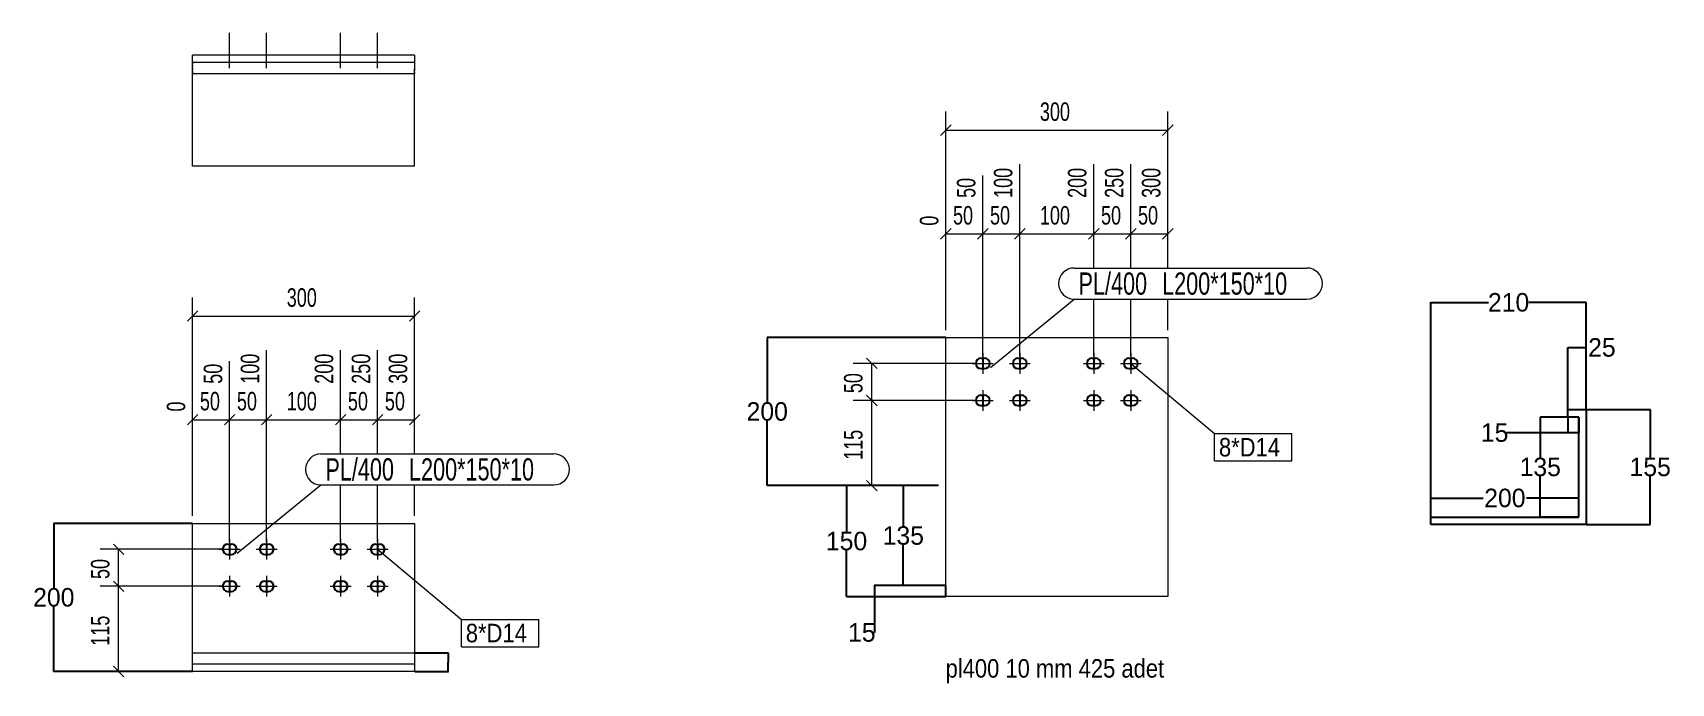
# Model space of a CAD drawing. Header units: millimetres. Extents: x -114 to 2100, y 71 to 950.
import ezdxf

# ---------------------------------------------------------------- set-up
doc = ezdxf.new("R2010")
doc.units = ezdxf.units.MM
doc.linetypes.add('XKITLINE00', pattern=[0])
doc.linetypes.add('XKITLINE02', pattern=[4, 2, -2])
for name, color, linetype, lineweight in [('Bolt', 7, 'Continuous', 0), ('BoltMark', 3, 'Continuous', 0), ('Part', 2, 'Continuous', 0), ('PartMark', 3, 'Continuous', 0), ('Z-DIMENSIONS', 1, 'Continuous', 0)]:
    doc.layers.add(name, color=color, linetype=linetype, lineweight=lineweight)
doc.styles.add('ARIAL', font='ARIAL.TTF')
doc.styles.add('ARIAL_NARROW', font='ARIALN.TTF')
doc.dimstyles.get("Standard").update_dxf_attribs({"dimtxt": 0.18, "dimasz": 0.18, "dimexe": 0.18, "dimexo": 0.0625, "dimgap": 0.09, "dimtad": 0, "dimtih": 1, "dimtoh": 1, "dimdec": 4, "dimzin": 0, "dimdsep": 46, "dimtxsty": 'Standard', "dimcen": 0.09, "dimadec": 0, "dimazin": 0, "dimtfac": 1, "dimtdec": 4, "dimtofl": 0, "dimtmove": 0, "dimatfit": 3, "dimfxl": 1, "dimtolj": 1, "dimtzin": 0, "dimarcsym": 0})

# ---------------------------------------------------------------- blocks, each defined once
blk = doc.blocks.new('*D2')
at = {"layer": 'Defpoints', "color": 0, "linetype": 'XKITLINE00', "transparency": 16777216}
for p in [(1110, 338.2), (985.9, 188.2), (1120, 188.2)]:
    blk.add_point(p, dxfattribs=at)
at = {"layer": 'Z-DIMENSIONS', "color": 0, "linetype": 'XKITLINE00', "lineweight": -2, "transparency": 16777216}
for p, q in [((1109.9, 338.2), (985.7, 338.2)), ((985.9, 338.1), (985.9, 275.8)), ((985.9, 188.4), (985.9, 250.7)), ((1119.9, 188.2), (985.7, 188.2))]:
    blk.add_line(p, q, dxfattribs=at)
at = {"layer": 'Z-DIMENSIONS', "color": 0, "linetype": 'XKITLINE00', "transparency": 16777216}
for points in [[(985.9, 338.1), (985.9, 338.1), (985.9, 338.2)], [(985.9, 188.4), (985.9, 188.4), (985.9, 188.2)]]:
    blk.add_solid(points, dxfattribs=at)
at = {"layer": 'Z-DIMENSIONS', "color": 0, "linetype": 'XKITLINE00', "lineweight": 0, "transparency": 16777216, "insert": (985.9, 263.2), "char_height": 25, "attachment_point": 5}
blk.add_mtext('\\A1;150', dxfattribs=at)
blk = doc.blocks.new('*D3')
at = {"color": 0, "lineweight": -2, "transparency": 16777216}
for p, q in [((402.3, 112.2), (447.8, 112.2)), ((447.7, 112.1), (447.7, 99.9)), ((447.7, 87.4), (447.7, 99.6)), ((402.3, 87.2), (447.8, 87.2))]:
    blk.add_line(p, q, dxfattribs=at)
at = {"color": 0, "transparency": 16777216}
for points in [[(447.6, 112.1), (447.7, 112.1), (447.7, 112.2)], [(447.6, 87.4), (447.7, 87.4), (447.7, 87.2)]]:
    blk.add_solid(points, dxfattribs=at)
at = {"layer": 'Defpoints', "color": 0, "transparency": 16777216}
for p in [(402.2, 112.2), (402.2, 87.2), (447.7, 87.2)]:
    blk.add_point(p, dxfattribs=at)
at = {"color": 0, "transparency": 16777216, "insert": (447.7, 99.8), "char_height": 0.18, "attachment_point": 5}
blk.add_mtext('\\A1;25.0000', dxfattribs=at)
blk = doc.blocks.new('*D7')
at = {"layer": 'Defpoints', "color": 0, "linetype": 'XKITLINE00', "transparency": 16777216}
for p in [(1120, 538.2), (878.7, 338.2), (1110, 338.2)]:
    blk.add_point(p, dxfattribs=at)
at = {"layer": 'Z-DIMENSIONS', "color": 0, "linetype": 'XKITLINE00', "lineweight": -2, "transparency": 16777216}
for p, q in [((1119.9, 538.2), (878.5, 538.2)), ((878.7, 538.1), (878.7, 450.8)), ((878.7, 338.4), (878.7, 425.7)), ((1109.9, 338.2), (878.5, 338.2))]:
    blk.add_line(p, q, dxfattribs=at)
at = {"layer": 'Z-DIMENSIONS', "color": 0, "linetype": 'XKITLINE00', "transparency": 16777216}
for points in [[(878.6, 538.1), (878.7, 538.1), (878.7, 538.2)], [(878.6, 338.4), (878.7, 338.4), (878.7, 338.2)]]:
    blk.add_solid(points, dxfattribs=at)
at = {"layer": 'Z-DIMENSIONS', "color": 0, "linetype": 'XKITLINE00', "lineweight": 0, "transparency": 16777216, "insert": (878.7, 438.2), "char_height": 25, "attachment_point": 5}
blk.add_mtext('\\A1;200', dxfattribs=at)
blk = doc.blocks.new('*D16')
at = {"layer": 'Defpoints', "color": 0, "linetype": 'XKITLINE00', "transparency": 16777216}
for p in [(1023.5, 203.2), (1120, 203.2), (1120, 188.2)]:
    blk.add_point(p, dxfattribs=at)
at = {"layer": 'Z-DIMENSIONS', "color": 0, "linetype": 'XKITLINE00', "lineweight": -2, "transparency": 16777216}
for p, q in [((1119.9, 203.2), (1023.3, 203.2)), ((1023.5, 203.1), (1023.5, 188.4)), ((1119.9, 188.2), (1023.3, 188.2)), ((1023.5, 188.2), (1023.5, 139.8)), ((1023.5, 139.8), (1023.3, 139.8))]:
    blk.add_line(p, q, dxfattribs=at)
at = {"layer": 'Z-DIMENSIONS', "color": 0, "linetype": 'XKITLINE00', "transparency": 16777216}
for points in [[(1023.4, 203.1), (1023.5, 203.1), (1023.5, 203.2)], [(1023.4, 188.4), (1023.5, 188.4), (1023.5, 188.2)]]:
    blk.add_solid(points, dxfattribs=at)
at = {"layer": 'Z-DIMENSIONS', "color": 0, "linetype": 'XKITLINE00', "lineweight": 0, "transparency": 16777216, "insert": (1006.5, 139.8), "char_height": 25, "attachment_point": 5}
blk.add_mtext('\\A1;15', dxfattribs=at)
blk = doc.blocks.new('*D17')
at = {"layer": 'Defpoints', "color": 0, "linetype": 'XKITLINE00', "transparency": 16777216}
for p in [(1110, 338.2), (1062.6, 203.2), (1120, 203.2)]:
    blk.add_point(p, dxfattribs=at)
at = {"layer": 'Z-DIMENSIONS', "color": 0, "linetype": 'XKITLINE00', "lineweight": -2, "transparency": 16777216}
for p, q in [((1109.9, 338.2), (1062.4, 338.2)), ((1062.6, 338.1), (1062.6, 283.3)), ((1062.6, 203.4), (1062.6, 258.2)), ((1119.9, 203.2), (1062.4, 203.2))]:
    blk.add_line(p, q, dxfattribs=at)
at = {"layer": 'Z-DIMENSIONS', "color": 0, "linetype": 'XKITLINE00', "transparency": 16777216}
for points in [[(1062.5, 338.1), (1062.6, 338.1), (1062.6, 338.2)], [(1062.5, 203.4), (1062.6, 203.4), (1062.6, 203.2)]]:
    blk.add_solid(points, dxfattribs=at)
at = {"layer": 'Z-DIMENSIONS', "color": 0, "linetype": 'XKITLINE00', "lineweight": 0, "transparency": 16777216, "insert": (1062.6, 270.7), "char_height": 25, "attachment_point": 5}
blk.add_mtext('\\A1;135', dxfattribs=at)
blk = doc.blocks.new('*D18')
at = {"layer": 'Defpoints', "color": 0, "linetype": 'XKITLINE00', "transparency": 16777216}
for p in [(1985.5, 585.6), (1985.5, 440.8), (1775.5, 295.8)]:
    blk.add_point(p, dxfattribs=at)
at = {"layer": 'Z-DIMENSIONS', "color": 0, "linetype": 'XKITLINE00', "lineweight": -2, "transparency": 16777216}
for p, q in [((1775.5, 295.9), (1775.5, 585.8)), ((1775.7, 585.6), (1853.3, 585.6)), ((1985.3, 585.6), (1907.7, 585.6)), ((1985.5, 440.9), (1985.5, 585.8))]:
    blk.add_line(p, q, dxfattribs=at)
at = {"layer": 'Z-DIMENSIONS', "color": 0, "linetype": 'XKITLINE00', "transparency": 16777216}
for points in [[(1775.7, 585.7), (1775.7, 585.6), (1775.5, 585.6)], [(1985.3, 585.7), (1985.3, 585.6), (1985.5, 585.6)]]:
    blk.add_solid(points, dxfattribs=at)
at = {"layer": 'Z-DIMENSIONS', "color": 0, "linetype": 'XKITLINE00', "lineweight": 0, "transparency": 16777216, "insert": (1880.5, 585.6), "char_height": 25, "attachment_point": 5}
blk.add_mtext('\\A1;210', dxfattribs=at)
blk = doc.blocks.new('*D19')
at = {"layer": 'Defpoints', "color": 0, "linetype": 'XKITLINE00', "transparency": 16777216}
for p in [(1985.5, 524.7), (1960.5, 440.8), (1985.5, 440.8)]:
    blk.add_point(p, dxfattribs=at)
at = {"layer": 'Z-DIMENSIONS', "color": 0, "linetype": 'XKITLINE00', "lineweight": -2, "transparency": 16777216}
for p, q in [((1960.5, 440.9), (1960.5, 524.9)), ((1960.7, 524.7), (1985.3, 524.7)), ((1985.5, 440.9), (1985.5, 524.9)), ((1985.5, 524.7), (1985.7, 524.7))]:
    blk.add_line(p, q, dxfattribs=at)
at = {"layer": 'Z-DIMENSIONS', "color": 0, "linetype": 'XKITLINE00', "transparency": 16777216}
for points in [[(1960.7, 524.8), (1960.7, 524.7), (1960.5, 524.7)], [(1985.3, 524.8), (1985.3, 524.7), (1985.5, 524.7)]]:
    blk.add_solid(points, dxfattribs=at)
at = {"layer": 'Z-DIMENSIONS', "color": 0, "linetype": 'XKITLINE00', "lineweight": 0, "transparency": 16777216, "insert": (2006.6, 524.7), "char_height": 25, "attachment_point": 5}
blk.add_mtext('\\A1;25', dxfattribs=at)
blk = doc.blocks.new('*D20')
at = {"layer": 'Defpoints', "color": 0, "linetype": 'XKITLINE00', "transparency": 16777216}
for p in [(1985.5, 440.8), (1985.5, 285.8), (2071.9, 285.8)]:
    blk.add_point(p, dxfattribs=at)
at = {"layer": 'Z-DIMENSIONS', "color": 0, "linetype": 'XKITLINE00', "lineweight": -2, "transparency": 16777216}
for p, q in [((1985.6, 440.8), (2072.1, 440.8)), ((2071.9, 440.6), (2071.9, 375.9)), ((2071.9, 286), (2071.9, 350.7)), ((1985.6, 285.8), (2072.1, 285.8))]:
    blk.add_line(p, q, dxfattribs=at)
at = {"layer": 'Z-DIMENSIONS', "color": 0, "linetype": 'XKITLINE00', "transparency": 16777216}
for points in [[(2071.9, 440.6), (2071.9, 440.6), (2071.9, 440.8)], [(2071.9, 286), (2071.9, 286), (2071.9, 285.8)]]:
    blk.add_solid(points, dxfattribs=at)
at = {"layer": 'Z-DIMENSIONS', "color": 0, "linetype": 'XKITLINE00', "lineweight": 0, "transparency": 16777216, "insert": (2071.9, 363.3), "char_height": 25, "attachment_point": 5}
blk.add_mtext('\\A1;155', dxfattribs=at)
blk = doc.blocks.new('*D21')
at = {"layer": 'Defpoints', "color": 0, "linetype": 'XKITLINE00', "transparency": 16777216}
for p in [(1960.5, 430.8), (1975.5, 430.8), (1975.5, 409.7)]:
    blk.add_point(p, dxfattribs=at)
at = {"layer": 'Z-DIMENSIONS', "color": 0, "linetype": 'XKITLINE00', "lineweight": -2, "transparency": 16777216}
for p, q in [((1960.5, 430.7), (1960.5, 409.5)), ((1975.5, 430.7), (1975.5, 409.5)), ((1960.5, 409.7), (1878.3, 409.7)), ((1975.3, 409.7), (1960.7, 409.7))]:
    blk.add_line(p, q, dxfattribs=at)
at = {"layer": 'Z-DIMENSIONS', "color": 0, "linetype": 'XKITLINE00', "transparency": 16777216}
for points in [[(1960.7, 409.7), (1960.7, 409.6), (1960.5, 409.7)], [(1975.3, 409.7), (1975.3, 409.6), (1975.5, 409.7)]]:
    blk.add_solid(points, dxfattribs=at)
at = {"layer": 'Z-DIMENSIONS', "color": 0, "linetype": 'XKITLINE00', "lineweight": 0, "transparency": 16777216, "insert": (1861.6, 409.7), "char_height": 25, "attachment_point": 5}
blk.add_mtext('\\A1;15', dxfattribs=at)
blk = doc.blocks.new('*D22')
at = {"layer": 'Defpoints', "color": 0, "linetype": 'XKITLINE00', "transparency": 16777216}
for p in [(1960.5, 430.8), (1923.3, 295.8), (1975.5, 295.8)]:
    blk.add_point(p, dxfattribs=at)
at = {"layer": 'Z-DIMENSIONS', "color": 0, "linetype": 'XKITLINE00', "lineweight": -2, "transparency": 16777216}
for p, q in [((1960.4, 430.8), (1923.1, 430.8)), ((1923.3, 430.6), (1923.3, 375.9)), ((1923.3, 296), (1923.3, 350.7)), ((1975.4, 295.8), (1923.1, 295.8))]:
    blk.add_line(p, q, dxfattribs=at)
at = {"layer": 'Z-DIMENSIONS', "color": 0, "linetype": 'XKITLINE00', "transparency": 16777216}
for points in [[(1923.2, 430.6), (1923.3, 430.6), (1923.3, 430.8)], [(1923.2, 296), (1923.3, 296), (1923.3, 295.8)]]:
    blk.add_solid(points, dxfattribs=at)
at = {"layer": 'Z-DIMENSIONS', "color": 0, "linetype": 'XKITLINE00', "lineweight": 0, "transparency": 16777216, "insert": (1923.3, 363.3), "char_height": 25, "attachment_point": 5}
blk.add_mtext('\\A1;135', dxfattribs=at)
blk = doc.blocks.new('*D23')
at = {"layer": 'Defpoints', "color": 0, "linetype": 'XKITLINE00', "transparency": 16777216}
for p in [(102.2, 287.2), (-85.4, 87.2), (102.2, 87.2)]:
    blk.add_point(p, dxfattribs=at)
at = {"layer": 'Z-DIMENSIONS', "color": 0, "linetype": 'XKITLINE00', "lineweight": -2, "transparency": 16777216}
for p, q in [((102.2, 287.2), (-85.6, 287.2)), ((-85.4, 287.1), (-85.4, 199.8)), ((-85.4, 87.4), (-85.4, 174.7)), ((102.2, 87.2), (-85.6, 87.2))]:
    blk.add_line(p, q, dxfattribs=at)
at = {"layer": 'Z-DIMENSIONS', "color": 0, "linetype": 'XKITLINE00', "transparency": 16777216}
for points in [[(-85.4, 287.1), (-85.4, 287.1), (-85.4, 287.2)], [(-85.4, 87.4), (-85.4, 87.4), (-85.4, 87.2)]]:
    blk.add_solid(points, dxfattribs=at)
at = {"layer": 'Z-DIMENSIONS', "color": 0, "linetype": 'XKITLINE00', "lineweight": 0, "transparency": 16777216, "insert": (-85.4, 187.2), "char_height": 25, "attachment_point": 5}
blk.add_mtext('\\A1;200', dxfattribs=at)
blk = doc.blocks.new('*D24')
at = {"layer": 'Defpoints', "color": 0, "linetype": 'XKITLINE00', "transparency": 16777216}
for p in [(1975.5, 321.4), (1775.5, 295.8), (1975.5, 295.8)]:
    blk.add_point(p, dxfattribs=at)
at = {"layer": 'Z-DIMENSIONS', "color": 0, "linetype": 'XKITLINE00', "lineweight": -2, "transparency": 16777216}
for p, q in [((1775.5, 295.9), (1775.5, 321.6)), ((1775.7, 321.4), (1846.2, 321.4)), ((1975.3, 321.4), (1904.8, 321.4)), ((1975.5, 295.9), (1975.5, 321.6))]:
    blk.add_line(p, q, dxfattribs=at)
at = {"layer": 'Z-DIMENSIONS', "color": 0, "linetype": 'XKITLINE00', "transparency": 16777216}
for points in [[(1775.7, 321.4), (1775.7, 321.4), (1775.5, 321.4)], [(1975.3, 321.4), (1975.3, 321.4), (1975.5, 321.4)]]:
    blk.add_solid(points, dxfattribs=at)
at = {"layer": 'Z-DIMENSIONS', "color": 0, "linetype": 'XKITLINE00', "lineweight": 0, "transparency": 16777216, "insert": (1875.5, 321.4), "char_height": 25, "attachment_point": 5}
blk.add_mtext('\\A1;200', dxfattribs=at)

msp = doc.modelspace()

# ---------------------------------------------------------------- linework, layer by layer
for p, q in [((1167.45359, 510.24128), (1172.45359, 510.24128)), ((1169.95359, 510.24128), (1169.95359, 496.24128)), ((1217.45359, 510.24128), (1222.45359, 510.24128)), ((1219.95359, 510.24128), (1219.95359, 496.24128)), ((1317.45359, 510.24128), (1322.45359, 510.24128)), ((1319.95359, 510.24128), (1319.95359, 496.24128)), ((1367.45359, 510.24128), (1372.45359, 510.24128)), ((1369.95359, 510.24128), (1369.95359, 496.24128)), ((1167.45359, 496.24128), (1172.45359, 496.24128)), ((1217.45359, 496.24128), (1222.45359, 496.24128)), ((1317.45359, 496.24128), (1322.45359, 496.24128)), ((1367.45359, 496.24128), (1372.45359, 496.24128)), ((1167.45359, 460.24128), (1172.45359, 460.24128)), ((1167.45359, 446.24128), (1172.45359, 446.24128)), ((1169.95359, 460.24128), (1169.95359, 446.24128)), ((1217.45359, 460.24128), (1222.45359, 460.24128)), ((1217.45359, 446.24128), (1222.45359, 446.24128)), ((1219.95359, 460.24128), (1219.95359, 446.24128)), ((1317.45359, 460.24128), (1322.45359, 460.24128)), ((1317.45359, 446.24128), (1322.45359, 446.24128)), ((1319.95359, 460.24128), (1319.95359, 446.24128)), ((1367.45359, 460.24128), (1372.45359, 460.24128)), ((1367.45359, 446.24128), (1372.45359, 446.24128)), ((1369.95359, 460.24128), (1369.95359, 446.24128)), ((1960.50241, 430.79018), (1960.50241, 440.79018)), ((1960.50241, 440.79018), (1985.50241, 440.79018)), ((1975.50241, 430.79018), (1960.50241, 430.79018)), ((1975.50241, 295.79018), (1975.50241, 430.79018)), ((1985.50241, 440.79018), (1985.50241, 285.79018)), ((1775.50241, 295.79018), (1975.50241, 295.79018)), ((1775.50241, 285.79018), (1775.50241, 295.79018)), ((1985.50241, 285.79018), (1775.50241, 285.79018)), ((149.75, 259.25), (154.75, 259.25)), ((149.75, 245.25), (154.75, 245.25)), ((152.25, 259.25), (152.25, 245.25)), ((199.75, 259.25), (204.75, 259.25)), ((199.75, 245.25), (204.75, 245.25)), ((202.25, 259.25), (202.25, 245.25)), ((299.75, 259.25), (304.75, 259.25)), ((299.75, 245.25), (304.75, 245.25)), ((302.25, 259.25), (302.25, 245.25)), ((349.75, 259.25), (354.75, 259.25)), ((349.75, 245.25), (354.75, 245.25)), ((352.25, 259.25), (352.25, 245.25)), ((149.75, 209.25), (154.75, 209.25)), ((152.25, 209.25), (152.25, 195.25)), ((199.75, 209.25), (204.75, 209.25)), ((202.25, 209.25), (202.25, 195.25)), ((299.75, 209.25), (304.75, 209.25)), ((302.25, 209.25), (302.25, 195.25)), ((349.75, 209.25), (354.75, 209.25)), ((352.25, 209.25), (352.25, 195.25)), ((1119.95359, 188.24128), (1119.95359, 203.24128)), ((149.75, 195.25), (154.75, 195.25)), ((199.75, 195.25), (204.75, 195.25)), ((299.75, 195.25), (304.75, 195.25)), ((349.75, 195.25), (354.75, 195.25))]:
    msp.add_line(p, q)
for centre, start, end in [((1167.45359, 503.24128), 90, 270), ((1172.45359, 503.24128), 270, 90), ((1217.45359, 503.24128), 90, 270), ((1222.45359, 503.24128), 270, 90), ((1317.45359, 503.24128), 90, 270), ((1322.45359, 503.24128), 270, 90), ((1367.45359, 503.24128), 90, 270), ((1372.45359, 503.24128), 270, 90), ((1167.45359, 453.24128), 90, 270), ((1172.45359, 453.24128), 270, 90), ((1217.45359, 453.24128), 90, 270), ((1222.45359, 453.24128), 270, 90), ((1317.45359, 453.24128), 90, 270), ((1322.45359, 453.24128), 270, 90), ((1367.45359, 453.24128), 90, 270), ((1372.45359, 453.24128), 270, 90), ((149.75, 252.25), 90, 270), ((154.75, 252.25), 270, 90), ((199.75, 252.25), 90, 270), ((204.75, 252.25), 270, 90), ((299.75, 252.25), 90, 270), ((304.75, 252.25), 270, 90), ((349.75, 252.25), 90, 270), ((354.75, 252.25), 270, 90), ((149.75, 202.25), 90, 270), ((154.75, 202.25), 270, 90), ((199.75, 202.25), 90, 270), ((204.75, 202.25), 270, 90), ((299.75, 202.25), 90, 270), ((304.75, 202.25), 270, 90), ((349.75, 202.25), 90, 270), ((354.75, 202.25), 270, 90)]:
    msp.add_arc(centre, 7, start, end)
at = {"layer": 'Bolt', "linetype": 'XKITLINE00', "lineweight": 0}
for p, q in [((152.25, 901.75), (152.25, 949.75)), ((152.25, 901.75), (152.25, 949.75)), ((202.25, 901.75), (202.25, 949.75)), ((202.25, 901.75), (202.25, 949.75)), ((302.25, 901.75), (302.25, 949.75)), ((302.25, 901.75), (302.25, 949.75)), ((352.25, 901.75), (352.25, 949.75)), ((352.25, 901.75), (352.25, 949.75)), ((1169.95359, 517.24128), (1169.95359, 489.24128)), ((1219.95359, 517.24128), (1219.95359, 489.24128)), ((1319.95359, 517.24128), (1319.95359, 489.24128)), ((1369.95359, 517.24128), (1369.95359, 489.24128)), ((1155.95359, 503.24128), (1183.95359, 503.24128)), ((1205.95359, 503.24128), (1233.95359, 503.24128)), ((1305.95359, 503.24128), (1333.95359, 503.24128)), ((1355.95359, 503.24128), (1383.95359, 503.24128)), ((1169.95359, 467.24128), (1169.95359, 439.24128)), ((1219.95359, 467.24128), (1219.95359, 439.24128)), ((1319.95359, 467.24128), (1319.95359, 439.24128)), ((1369.95359, 467.24128), (1369.95359, 439.24128)), ((1155.95359, 453.24128), (1183.95359, 453.24128)), ((1205.95359, 453.24128), (1233.95359, 453.24128)), ((1305.95359, 453.24128), (1333.95359, 453.24128)), ((1355.95359, 453.24128), (1383.95359, 453.24128)), ((152.25, 266.25), (152.25, 238.25)), ((202.25, 266.25), (202.25, 238.25)), ((302.25, 266.25), (302.25, 238.25)), ((352.25, 266.25), (352.25, 238.25)), ((138.25, 252.25), (166.25, 252.25)), ((188.25, 252.25), (216.25, 252.25)), ((288.25, 252.25), (316.25, 252.25)), ((338.25, 252.25), (366.25, 252.25)), ((138.25, 202.25), (166.25, 202.25)), ((152.25, 216.25), (152.25, 188.25)), ((188.25, 202.25), (216.25, 202.25)), ((202.25, 216.25), (202.25, 188.25)), ((288.25, 202.25), (316.25, 202.25)), ((302.25, 216.25), (302.25, 188.25)), ((338.25, 202.25), (366.25, 202.25)), ((352.25, 216.25), (352.25, 188.25))]:
    msp.add_line(p, q, dxfattribs=at)
at = {"layer": 'BoltMark', "linetype": 'XKITLINE00', "lineweight": 0}
for p, q in [((1369.95359, 503.24128), (1483.08959, 408.60528)), ((1483.08959, 408.60528), (1587.76537, 408.60528)), ((1483.08959, 371.60528), (1483.08959, 408.60528)), ((1587.76537, 371.60528), (1587.76537, 408.60528)), ((1483.08959, 371.60528), (1587.76537, 371.60528)), ((352.25, 252.25), (465.386, 157.614)), ((465.386, 157.614), (570.06178, 157.614)), ((465.386, 120.614), (465.386, 157.614)), ((570.06178, 120.614), (570.06178, 157.614)), ((465.386, 120.614), (570.06178, 120.614))]:
    msp.add_line(p, q, dxfattribs=at)
at = {"layer": 'Part', "linetype": 'XKITLINE00', "lineweight": 0}
for p, q in [((102.25, 909.75), (102.25, 919.75)), ((402.25, 919.75), (102.25, 919.75)), ((102.25, 769.75), (102.25, 909.75)), ((402.25, 909.75), (102.25, 909.75)), ((402.25, 919.75), (402.25, 900.49025)), ((102.25, 894.75), (402.25, 894.75)), ((402.25, 769.75), (402.25, 900.49025)), ((402.25, 769.75), (102.25, 769.75)), ((1119.95359, 188.24128), (1119.95359, 538.24128)), ((1119.95359, 538.24128), (1419.95359, 538.24128)), ((1419.95359, 538.24128), (1419.95359, 188.24128)), ((102.25, 87.25), (102.25, 287.25)), ((102.25, 287.25), (402.25, 287.25)), ((402.25, 287.25), (402.25, 87.25)), ((1419.95359, 188.24128), (1119.95359, 188.24128)), ((102.25, 112.25), (402.25, 112.25)), ((402.25, 97.25), (102.25, 97.25)), ((402.25, 87.25), (102.25, 87.25))]:
    msp.add_line(p, q, dxfattribs=at)
at = {"layer": 'Part', "linetype": 'XKITLINE02', "lineweight": 0}
for p, q in [((102.25, 909.75), (102.25, 894.75)), ((402.25, 900.49025), (402.25, 894.75))]:
    msp.add_line(p, q, dxfattribs=at)
at = {"layer": 'PartMark', "linetype": 'XKITLINE00', "lineweight": 0}
for p, q in [((1293.38359, 632.08328), (1607.99687, 632.08328)), ((1180.24759, 497.94728), (1293.38359, 590.08328)), ((1293.38359, 590.08328), (1607.99687, 590.08328)), ((275.68, 381.092), (590.29328, 381.092)), ((162.544, 246.956), (275.68, 339.092)), ((275.68, 339.092), (590.29328, 339.092))]:
    msp.add_line(p, q, dxfattribs=at)
for centre, start, end in [((1293.38359, 611.08328), 90, 270), ((1607.99687, 611.08328), 270, 90), ((275.68, 360.092), 90, 270), ((590.29328, 360.092), 270, 90)]:
    msp.add_arc(centre, 21, start, end, dxfattribs=at)
at = {"layer": 'Z-DIMENSIONS', "linetype": 'XKITLINE00', "lineweight": 0}
for p, q in [((1119.95359, 548.24128), (1119.95359, 843.24128)), ((1419.95359, 632.08328), (1419.95359, 843.24128)), ((1127.02466, 825.31235), (1112.88252, 811.17021)), ((1427.02466, 825.31235), (1412.88252, 811.17021)), ((1119.95359, 818.24128), (1419.95359, 818.24128)), ((1169.95359, 513.24128), (1169.95359, 757.13679)), ((1169.95359, 513.24128), (1169.95359, 757.13679)), ((1219.95359, 513.24128), (1219.95359, 772.33454)), ((1219.95359, 513.24128), (1219.95359, 772.33454)), ((1319.95359, 632.08328), (1319.95359, 772.33454)), ((1319.95359, 632.08328), (1319.95359, 772.33454)), ((1369.95359, 632.08328), (1369.95359, 772.33454)), ((1369.95359, 632.08328), (1369.95359, 772.33454)), ((1419.95359, 632.08328), (1419.95359, 772.33454)), ((1119.95359, 548.24128), (1119.95359, 704.43903)), ((1127.02466, 685.31235), (1112.88252, 671.17021)), ((1119.95359, 678.24128), (1169.95359, 678.24128)), ((1177.02466, 685.31235), (1162.88252, 671.17021)), ((1177.02466, 685.31235), (1162.88252, 671.17021)), ((1169.95359, 678.24128), (1219.95359, 678.24128)), ((1227.02466, 685.31235), (1212.88252, 671.17021)), ((1227.02466, 685.31235), (1212.88252, 671.17021)), ((1219.95359, 678.24128), (1319.95359, 678.24128)), ((1327.02466, 685.31235), (1312.88252, 671.17021)), ((1327.02466, 685.31235), (1312.88252, 671.17021)), ((1319.95359, 678.24128), (1369.95359, 678.24128)), ((1377.02466, 685.31235), (1362.88252, 671.17021)), ((1377.02466, 685.31235), (1362.88252, 671.17021)), ((1369.95359, 678.24128), (1419.95359, 678.24128)), ((1427.02466, 685.31235), (1412.88252, 671.17021)), ((102.25, 297.25), (102.25, 592.25)), ((402.25, 381.092), (402.25, 592.25)), ((1319.95359, 513.24128), (1319.95359, 590.08328)), ((1319.95359, 513.24128), (1319.95359, 590.08328)), ((1369.95359, 513.24128), (1369.95359, 590.08328)), ((1369.95359, 513.24128), (1369.95359, 590.08328)), ((1419.95359, 548.24128), (1419.95359, 590.08328)), ((1419.95359, 548.24128), (1419.95359, 590.08328)), ((109.32107, 574.32107), (95.17893, 560.17893)), ((102.25, 567.25), (402.25, 567.25)), ((409.32107, 574.32107), (395.17893, 560.17893)), ((202.25, 262.25), (202.25, 521.34326)), ((202.25, 262.25), (202.25, 521.34326)), ((302.25, 381.092), (302.25, 521.34326)), ((302.25, 381.092), (302.25, 521.34326)), ((352.25, 381.092), (352.25, 521.34326)), ((352.25, 381.092), (352.25, 521.34326)), ((402.25, 381.092), (402.25, 521.34326)), ((1012.88252, 510.31235), (1027.02466, 496.17021)), ((152.25, 262.25), (152.25, 506.14551)), ((152.25, 262.25), (152.25, 506.14551)), ((1159.95359, 503.24128), (994.95359, 503.24128)), ((1019.95359, 453.24128), (1019.95359, 503.24128)), ((102.25, 297.25), (102.25, 453.44775)), ((1159.95359, 453.24128), (994.95359, 453.24128)), ((1159.95359, 453.24128), (994.95359, 453.24128)), ((1012.88252, 460.31235), (1027.02466, 446.17021)), ((1012.88252, 460.31235), (1027.02466, 446.17021)), ((1019.95359, 338.24128), (1019.95359, 453.24128)), ((109.32107, 434.32107), (95.17893, 420.17893)), ((102.25, 427.25), (152.25, 427.25)), ((159.32107, 434.32107), (145.17893, 420.17893)), ((159.32107, 434.32107), (145.17893, 420.17893)), ((152.25, 427.25), (202.25, 427.25)), ((209.32107, 434.32107), (195.17893, 420.17893)), ((209.32107, 434.32107), (195.17893, 420.17893)), ((202.25, 427.25), (302.25, 427.25)), ((309.32107, 434.32107), (295.17893, 420.17893)), ((309.32107, 434.32107), (295.17893, 420.17893)), ((302.25, 427.25), (352.25, 427.25)), ((359.32107, 434.32107), (345.17893, 420.17893)), ((359.32107, 434.32107), (345.17893, 420.17893)), ((352.25, 427.25), (402.25, 427.25)), ((409.32107, 434.32107), (395.17893, 420.17893)), ((302.25, 262.25), (302.25, 339.092)), ((302.25, 262.25), (302.25, 339.092)), ((352.25, 262.25), (352.25, 339.092)), ((352.25, 262.25), (352.25, 339.092)), ((402.25, 297.25), (402.25, 339.092)), ((402.25, 297.25), (402.25, 339.092)), ((1109.95359, 338.24128), (994.95359, 338.24128)), ((1012.88252, 345.31235), (1027.02466, 331.17021)), ((142.25, 252.25), (-22.75, 252.25)), ((-4.82107, 259.32107), (9.32107, 245.17893)), ((2.25, 202.25), (2.25, 252.25)), ((142.25, 202.25), (-22.75, 202.25)), ((142.25, 202.25), (-22.75, 202.25)), ((-4.82107, 209.32107), (9.32107, 195.17893)), ((-4.82107, 209.32107), (9.32107, 195.17893)), ((2.25, 87.25), (2.25, 202.25)), ((-4.82107, 94.32107), (9.32107, 80.17893)), ((92.25, 87.25), (-22.75, 87.25))]:
    msp.add_line(p, q, dxfattribs=at)
at = {"layer": 'Z-DIMENSIONS'}
for p in [(1119.95359, 818.24128), (1419.95359, 818.24128), (1119.95359, 678.24128), (1169.95359, 678.24128), (1169.95359, 678.24128), (1219.95359, 678.24128), (1219.95359, 678.24128), (1319.95359, 678.24128), (1319.95359, 678.24128), (1369.95359, 678.24128), (1369.95359, 678.24128), (1419.95359, 678.24128), (102.25, 567.25), (402.25, 567.25), (1019.95359, 503.24128), (1019.95359, 453.24128), (1019.95359, 453.24128), (102.25, 427.25), (152.25, 427.25), (152.25, 427.25), (202.25, 427.25), (202.25, 427.25), (302.25, 427.25), (302.25, 427.25), (352.25, 427.25), (352.25, 427.25), (402.25, 427.25), (1019.95359, 338.24128), (2.25, 252.25), (2.25, 202.25), (2.25, 202.25), (2.25, 87.25)]:
    msp.add_point(p, dxfattribs=at)

# ---------------------------------------------------------------- texts
at = {"layer": 'BoltMark', "style": 'ARIAL', "width": 0.85}
for s, p in [('8*D14', (1489.08959, 377.60528)), ('8*D14', (471.386, 126.614)), ('pl400 10 mm 425 adet', (1119.68482, 78.90555))]:
    msp.add_text(s, height=25, dxfattribs=at).set_placement(p)
at = {"layer": 'PartMark', "style": 'ARIAL_NARROW', "width": 0.85}
for s, p in [('PL/400', (1299.38359, 596.08328)), ('L200*150*10', (1412.34355, 596.08328)), ('PL/400', (281.68, 345.092)), ('L200*150*10', (394.63996, 345.092))]:
    msp.add_text(s, height=30, dxfattribs=at).set_placement(p)
at = {"layer": 'Z-DIMENSIONS', "style": 'ARIAL_NARROW', "width": 0.85}
for s, p in [('300', (1247.15696, 830.74128)), ('50', (1129.75584, 690.74128)), ('50', (1179.75584, 690.74128)), ('100', (1247.15696, 690.74128)), ('50', (1329.75584, 690.74128)), ('50', (1379.75584, 690.74128)), ('300', (229.45337, 579.75)), ('50', (112.05225, 439.75)), ('50', (162.05225, 439.75)), ('100', (229.45337, 439.75)), ('50', (312.05225, 439.75)), ('50', (362.05225, 439.75))]:
    msp.add_text(s, height=25, dxfattribs=at).set_placement(p)
for s, p in [('50', (1159.95359, 726.74128)), ('100', (1209.95359, 726.74128)), ('200', (1309.95359, 726.74128)), ('250', (1359.95359, 726.74128)), ('300', (1409.95359, 726.74128)), ('0', (1109.95359, 689.24128)), ('100', (192.25, 475.75)), ('200', (292.25, 475.75)), ('250', (342.25, 475.75)), ('300', (392.25, 475.75)), ('50', (142.25, 475.75)), ('50', (1007.45359, 463.04352)), ('0', (92.25, 438.25)), ('115', (1007.45359, 372.94465)), ('50', (-10.25, 212.05225)), ('115', (-10.25, 121.95337))]:
    msp.add_text(s, height=25, rotation=90.00021046, dxfattribs=at).set_placement(p)

# ---------------------------------------------------------------- dimensions: what is measured, and where the dimension line sits
dim = msp.add_linear_dim(base=(447.65969, 87.25), p1=(402.25, 112.25), p2=(402.25, 87.25), angle=90, dimstyle='Standard')
dim.commit()
dim.dimension.update_dxf_attribs({"geometry": '*D3', "text_midpoint": (447.65969, 99.75)})
at = {"layer": 'Z-DIMENSIONS', "linetype": 'XKITLINE00', "lineweight": 0}
for base, p1, p2, picture, middle in [((1985.50241, 585.63897), (1775.50241, 295.79018), (1985.50241, 440.79018), '*D18', (1880.50241, 585.63897)), ((1985.50241, 524.72266), (1960.50241, 440.79018), (1985.50241, 440.79018), '*D19', (2006.60574, 524.72266)), ((1975.50241, 321.4097), (1775.50241, 295.79018), (1975.50241, 295.79018), '*D24', (1875.50241, 321.4097))]:
    dim = msp.add_linear_dim(base=base, p1=p1, p2=p2, dimstyle='Standard', override={"dimtxt": 25, "dimdec": 0}, dxfattribs=at)
    dim.commit()
    dim.dimension.update_dxf_attribs({"geometry": picture, "text_midpoint": middle})
for base, p1, p2, picture, middle in [((878.66653, 338.24128), (1119.95359, 538.24128), (1109.95359, 338.24128), '*D7', (878.66653, 438.24128)), ((1923.27282, 295.79018), (1960.50241, 430.79018), (1975.50241, 295.79018), '*D22', (1923.27282, 363.29018)), ((2071.88171, 285.79018), (1985.50241, 440.79018), (1985.50241, 285.79018), '*D20', (2071.88171, 363.29018)), ((985.88875, 188.24128), (1109.95359, 338.24128), (1119.95359, 188.24128), '*D2', (985.88875, 263.24128)), ((1062.57482, 203.24128), (1109.95359, 338.24128), (1119.95359, 203.24128), '*D17', (1062.57482, 270.74128)), ((-85.40709, 87.25), (102.25, 287.25), (102.25, 87.25), '*D23', (-85.40709, 187.25))]:
    dim = msp.add_linear_dim(base=base, p1=p1, p2=p2, angle=90, dimstyle='Standard', override={"dimtxt": 25, "dimdec": 0}, dxfattribs=at)
    dim.commit()
    dim.dimension.update_dxf_attribs({"geometry": picture, "text_midpoint": middle})
dim = msp.add_linear_dim(base=(1975.50241, 409.67646), p1=(1960.50241, 430.79018), p2=(1975.50241, 430.79018), dimstyle='Standard', override={"dimtxt": 25, "dimdec": 0}, dxfattribs=at)
dim.commit()
dim.dimension.update_dxf_attribs({"geometry": '*D21', "text_midpoint": (1861.57996, 409.67646), "dimtype": 160})
dim = msp.add_linear_dim(base=(1023.46765, 203.24128), p1=(1119.95359, 188.24128), p2=(1119.95359, 203.24128), angle=90, dimstyle='Standard', override={"dimtxt": 25, "dimdec": 0}, dxfattribs=at)
dim.commit()
dim.dimension.update_dxf_attribs({"geometry": '*D16', "text_midpoint": (1006.53098, 139.79857), "dimtype": 160})

doc.saveas('drawing.dxf')
